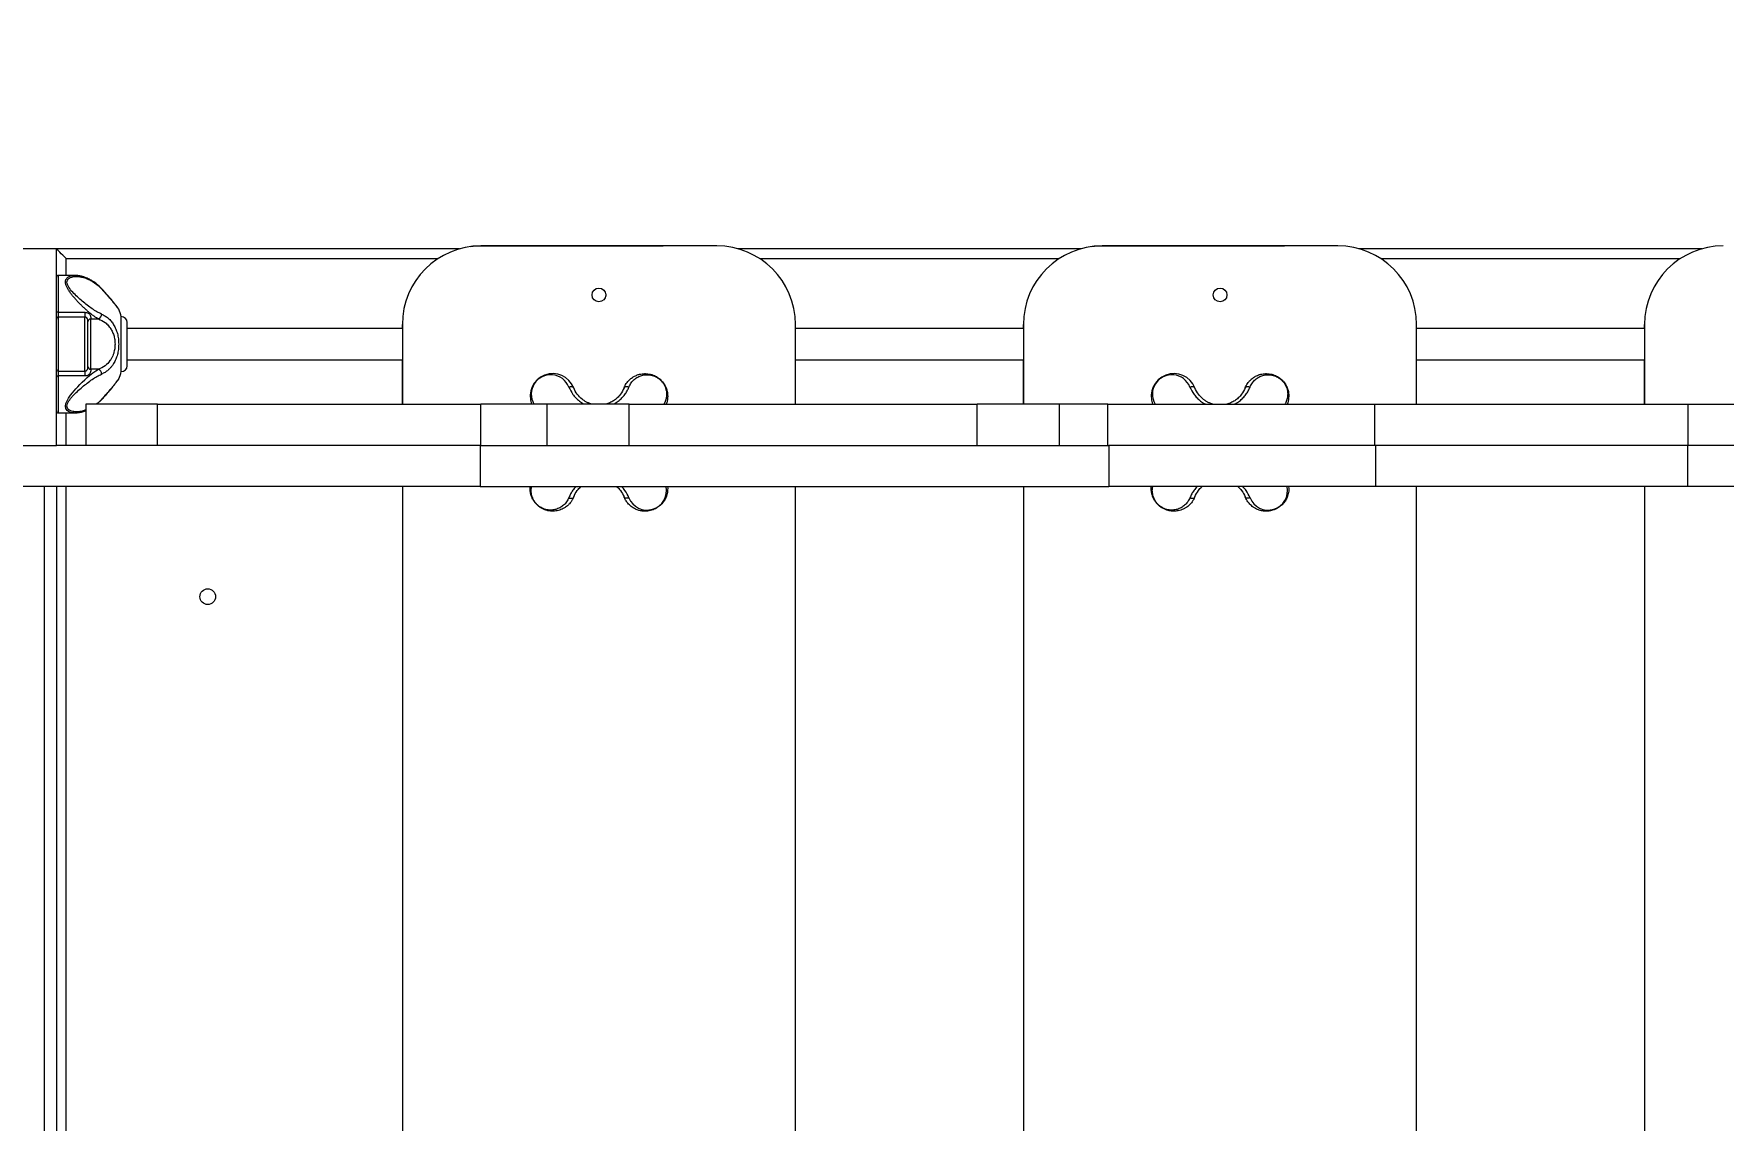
# Model space of a CAD drawing. Header units: millimetres. Extents: x -7233 to 5832, y -5390 to 5836.
# Drawn here: x -1500 to -641, y 1383 to 1935 of the extents above; entities that cross this region are included whole.
import ezdxf

# ---------------------------------------------------------------- set-up
doc = ezdxf.new("R2010")
doc.units = ezdxf.units.MM
for name, color, linetype in [('DIKOM_ОБЪЕКТ', 7, 'Continuous'), ('DIKOM_РАЗМЕР_ЗОНА', 7, 'Continuous'), ('DIKOM_РАЗМЕР_ОБЪЕКТА', 7, 'Continuous')]:
    doc.layers.add(name, color=color, linetype=linetype)
doc.styles.add('style1', font='arial.ttf', dxfattribs={"width": 0.8})
doc.dimstyles.new('1-50', dxfattribs={"dimtxt": 300, "dimasz": 200, "dimexe": 100, "dimexo": 0, "dimgap": 100, "dimtad": 1, "dimtxsty": 'style1', "dimcen": 200, "dimclrd": 7, "dimclre": 7, "dimclrt": 7, "dimadec": 1, "dimazin": 2, "dimtfac": 1, "dimtmove": 0, "dimatfit": 2, "dimfxl": 0, "dimlwd": 25, "dimlwe": 18, "dimarcsym": 0})

# ---------------------------------------------------------------- blocks, each defined once
blk = doc.blocks.new('*D10')
at = {"layer": 'Defpoints', "color": 0, "transparency": 16777216}
for p in [(763.38, 3836.42), (-4950.8, -2608), (-1588.62, -2608)]:
    blk.add_point(p, dxfattribs=at)
at = {"layer": 'DIKOM_РАЗМЕР_ОБЪЕКТА', "color": 7, "lineweight": 18, "transparency": 16777216}
for p, q in [((763.38, 3836.42), (-5050.8, 3836.42)), ((-1588.62, -2608), (-5050.8, -2608))]:
    blk.add_line(p, q, dxfattribs=at)
at = {"layer": 'DIKOM_РАЗМЕР_ОБЪЕКТА', "color": 7, "lineweight": 25, "transparency": 16777216}
blk.add_line((-4950.8, 3636.42), (-4950.8, -2408), dxfattribs=at)
at = {"layer": 'DIKOM_РАЗМЕР_ОБЪЕКТА', "color": 7, "transparency": 16777216}
for points in [[(-4984.13, 3636.42), (-4917.47, 3636.42), (-4950.8, 3836.42)], [(-4984.13, -2408), (-4917.47, -2408), (-4950.8, -2608)]]:
    blk.add_solid(points, dxfattribs=at)
at = {"layer": 'DIKOM_РАЗМЕР_ОБЪЕКТА', "color": 7, "transparency": 16777216, "insert": (-5203.97, -74.43), "char_height": 300, "attachment_point": 5, "rotation": 90, "style": 'style1'}
blk.add_mtext('6400', dxfattribs=at)
blk = doc.blocks.new('*D11')
at = {"layer": 'Defpoints', "color": 0, "transparency": 16777216}
for p in [(426.32, 5836.42), (-6783.01, -4536.26), (4706.95, -4536.26)]:
    blk.add_point(p, dxfattribs=at)
at = {"layer": 'DIKOM_РАЗМЕР_ЗОНА', "color": 7, "lineweight": 18, "transparency": 16777216}
for p, q in [((426.32, 5836.42), (-6883.01, 5836.42)), ((4706.95, -4536.26), (-6883.01, -4536.26))]:
    blk.add_line(p, q, dxfattribs=at)
at = {"layer": 'DIKOM_РАЗМЕР_ЗОНА', "color": 7, "lineweight": 25, "transparency": 16777216}
blk.add_line((-6783.01, 5636.42), (-6783.01, -4336.26), dxfattribs=at)
at = {"layer": 'DIKOM_РАЗМЕР_ЗОНА', "color": 7, "transparency": 16777216}
for points in [[(-6816.34, 5636.42), (-6749.67, 5636.42), (-6783.01, 5836.42)], [(-6816.34, -4336.26), (-6749.67, -4336.26), (-6783.01, -4536.26)]]:
    blk.add_solid(points, dxfattribs=at)
at = {"layer": 'DIKOM_РАЗМЕР_ЗОНА', "color": 7, "transparency": 16777216, "insert": (-7036.28, 116), "char_height": 300, "attachment_point": 5, "rotation": 90, "style": 'style1'}
blk.add_mtext('10350', dxfattribs=at)

msp = doc.modelspace()

# ---------------------------------------------------------------- linework, layer by layer
at = {"layer": 'DIKOM_ОБЪЕКТ', "color": 7, "linetype": 'Continuous', "lineweight": 15}
for p, q in [((-1488.621, 1825.995), (-1588.621, 1825.995)), ((-1283.481, 1825.995), (-1488.621, 1825.995)), ((-1488.621, 1725.995), (-1488.621, 1825.995)), ((-1272.621, 1827.497), (-1179.864, 1827.495)), ((-1152.621, 1827.495), (-1272.621, 1827.495)), ((-967.481, 1825.995), (-1141.769, 1825.995)), ((-956.621, 1827.497), (-863.864, 1827.495)), ((-836.621, 1827.495), (-956.621, 1827.495)), ((-651.481, 1825.995), (-825.769, 1825.995)), ((-1483.621, 1812.493), (-1483.621, 1820.995)), ((-1483.621, 1820.995), (-1294.482, 1820.995)), ((-1130.763, 1820.995), (-978.482, 1820.995)), ((-814.763, 1820.995), (-662.482, 1820.995)), ((-1479.412, 1812.493), (-1487.621, 1812.493)), ((-1487.621, 1793.684), (-1487.621, 1812.493)), ((-1479.408, 1812.493), (-1479.412, 1812.493)), ((-1487.621, 1793.684), (-1474.121, 1793.684)), ((-1487.621, 1791.233), (-1487.621, 1793.684)), ((-1487.621, 1763.753), (-1487.621, 1791.233)), ((-1474.121, 1791.233), (-1487.621, 1791.233)), ((-1474.121, 1793.684), (-1474.121, 1791.233)), ((-1474.121, 1763.753), (-1474.121, 1791.233)), ((-1471.121, 1790.293), (-1467.191, 1790.293)), ((-1471.121, 1764.693), (-1471.121, 1790.293)), ((-1455.621, 1763.493), (-1455.621, 1791.493)), ((-1312.621, 1785.493), (-1452.621, 1785.493)), ((-1312.622, 1785.498), (-1312.622, 1787.498)), ((-1312.621, 1785.498), (-1312.622, 1785.498)), ((-1312.622, 1785.493), (-1312.622, 1785.498)), ((-1312.621, 1787.495), (-1312.621, 1746.995)), ((-1112.621, 1746.995), (-1112.621, 1787.495)), ((-996.621, 1785.493), (-1112.621, 1785.493)), ((-996.622, 1785.498), (-996.621, 1787.498)), ((-996.621, 1785.498), (-996.622, 1785.498)), ((-996.622, 1785.493), (-996.622, 1785.498)), ((-996.621, 1787.495), (-996.621, 1746.995)), ((-796.621, 1746.995), (-796.621, 1787.495)), ((-680.621, 1785.493), (-796.621, 1785.493)), ((-680.622, 1785.498), (-680.621, 1787.498)), ((-680.621, 1785.498), (-680.622, 1785.498)), ((-680.622, 1785.493), (-680.622, 1785.498)), ((-680.621, 1787.495), (-680.621, 1746.995)), ((-1487.621, 1763.753), (-1474.121, 1763.753)), ((-1487.621, 1761.302), (-1487.621, 1763.753)), ((-1474.121, 1763.753), (-1474.121, 1761.302)), ((-1473.172, 1764.075), (-1473.067, 1764.176)), ((-1467.191, 1764.693), (-1471.121, 1764.693)), ((-1452.621, 1769.493), (-1312.622, 1769.493)), ((-1312.621, 1769.498), (-1312.622, 1769.498)), ((-1312.622, 1746.995), (-1312.622, 1769.498)), ((-1112.621, 1769.493), (-996.622, 1769.493)), ((-996.623, 1746.995), (-996.622, 1769.498)), ((-996.621, 1769.498), (-996.622, 1769.498)), ((-796.621, 1769.493), (-680.622, 1769.493)), ((-680.623, 1746.995), (-680.622, 1769.498)), ((-680.621, 1769.498), (-680.622, 1769.498)), ((-1474.121, 1761.302), (-1487.621, 1761.302)), ((-1487.621, 1742.493), (-1487.621, 1761.302)), ((-1473.645, 1746.995), (-1473.645, 1725.995)), ((-1437.137, 1746.995), (-1473.645, 1746.995)), ((-1468.045, 1746.995), (-1465.745, 1749.13)), ((-1437.137, 1725.995), (-1437.137, 1746.995)), ((-1437.137, 1746.995), (-1272.641, 1746.995)), ((-1272.641, 1725.995), (-1272.641, 1746.995)), ((-1239.012, 1746.995), (-1272.641, 1746.995)), ((-1239.012, 1725.995), (-1239.012, 1746.995)), ((-1197.287, 1746.995), (-1239.012, 1746.995)), ((-1197.287, 1725.995), (-1197.287, 1746.995)), ((-1197.287, 1746.995), (-1020.157, 1746.995)), ((-1020.157, 1725.995), (-1020.157, 1746.995)), ((-978.352, 1746.995), (-1020.157, 1746.995)), ((-978.352, 1725.995), (-978.352, 1746.995)), ((-953.66, 1746.995), (-978.352, 1746.995)), ((-953.66, 1725.995), (-953.66, 1746.995)), ((-953.66, 1746.995), (-817.875, 1746.995)), ((-817.875, 1725.995), (-817.875, 1746.995)), ((-817.875, 1746.995), (-658.38, 1746.995)), ((-658.38, 1725.995), (-658.38, 1746.995)), ((-658.38, 1746.995), (-498.637, 1746.995)), ((-1487.621, 1742.493), (-1479.406, 1742.493)), ((-1483.621, 1725.995), (-1483.621, 1742.493)), ((-1588.621, 1725.995), (-1488.621, 1725.995)), ((-1272.972, 1725.995), (-1488.621, 1725.995)), ((-1272.972, 1725.995), (-1272.972, 1704.995)), ((-1272.972, 1725.995), (-953.193, 1725.995)), ((-953.193, 1725.995), (-953.193, 1704.995)), ((-817.476, 1725.995), (-953.193, 1725.995)), ((-817.476, 1725.995), (-817.476, 1704.995)), ((-658.779, 1725.995), (-817.476, 1725.995)), ((-658.779, 1725.995), (-658.779, 1704.995)), ((-522.994, 1725.995), (-658.779, 1725.995)), ((-1272.972, 1704.995), (-1532.114, 1704.995)), ((-1494.621, 1046.995), (-1494.621, 1704.995)), ((-1488.621, 1704.995), (-1488.621, 1046.995)), ((-1483.621, 1046.995), (-1483.621, 1704.995)), ((-1312.621, 1704.995), (-1312.621, 1046.995)), ((-1272.972, 1704.995), (-953.193, 1704.995)), ((-1177.771, 1704.995), (-1177.623, 1703.995)), ((-1112.621, 1046.995), (-1112.621, 1704.995)), ((-996.621, 1704.995), (-996.621, 1046.995)), ((-817.476, 1704.995), (-953.193, 1704.995)), ((-861.771, 1704.995), (-861.623, 1703.995)), ((-658.779, 1704.995), (-817.476, 1704.995)), ((-796.621, 1046.995), (-796.621, 1704.995)), ((-680.621, 1704.995), (-680.621, 1046.995)), ((-522.994, 1704.995), (-658.779, 1704.995))]:
    msp.add_line(p, q, dxfattribs=at)
at = {"layer": 'DIKOM_ОБЪЕКТ', "color": 7, "linetype": 'Continuous', "lineweight": 15, "flags": 128}
for points in [[(-1483.621, 1820.995), (-1484.489, 1821.863), (-1485.331, 1822.705), (-1486.121, 1823.495), (-1486.835, 1824.209), (-1487.451, 1824.825), (-1487.951, 1825.325), (-1488.319, 1825.693), (-1488.545, 1825.919), (-1488.621, 1825.995)], [(-1277.856, 1827.153), (-1276.541, 1827.304), (-1272.621, 1827.497)], [(-961.856, 1827.153), (-960.541, 1827.304), (-956.621, 1827.497)], [(-1465.694, 1805.64), (-1465.701, 1805.786), (-1465.746, 1805.857)], [(-1209.145, 1802.901), (-1209.121, 1802.495), (-1209.17, 1801.914)], [(-893.145, 1802.901), (-893.121, 1802.495), (-893.17, 1801.914)], [(-1487.621, 1793.684), (-1487.816, 1793.697), (-1488.003, 1793.733), (-1488.176, 1793.791), (-1488.328, 1793.87), (-1488.452, 1793.967), (-1488.545, 1794.077), (-1488.602, 1794.196), (-1488.621, 1794.32)], [(-1479.359, 1742.509), (-1480.344, 1742.546), (-1481.367, 1742.75), (-1482.429, 1743.194), (-1483.205, 1743.795), (-1483.789, 1744.695), (-1484.003, 1745.862), (-1483.789, 1747.226), (-1483.544, 1747.927), (-1483.205, 1748.678), (-1482.427, 1750.042), (-1481.363, 1751.583), (-1480.498, 1752.699), (-1479.597, 1753.781), (-1478.699, 1754.805), (-1477.767, 1755.821), (-1476.672, 1756.967), (-1475.443, 1758.197), (-1474.217, 1759.367), (-1472.881, 1760.578), (-1471.772, 1761.525), (-1470.141, 1762.813), (-1468.618, 1763.871), (-1467.191, 1764.693), (-1467.191, 1764.693)], [(-1487.621, 1761.302), (-1487.816, 1761.29), (-1488.003, 1761.253), (-1488.176, 1761.195), (-1488.328, 1761.116), (-1488.452, 1761.019), (-1488.545, 1760.91), (-1488.602, 1760.79), (-1488.621, 1760.666)], [(-1227.917, 1755.642), (-1227.531, 1755.787), (-1227.135, 1755.877), (-1226.746, 1755.907), (-1226.379, 1755.877), (-1226.05, 1755.787), (-1225.774, 1755.641), (-1225.562, 1755.446), (-1225.423, 1755.21)], [(-1199.823, 1755.21), (-1199.684, 1755.446), (-1199.472, 1755.641), (-1199.196, 1755.787), (-1198.867, 1755.877), (-1198.5, 1755.907), (-1198.111, 1755.877), (-1197.714, 1755.787), (-1197.329, 1755.642)], [(-911.917, 1755.642), (-911.532, 1755.787), (-911.135, 1755.877), (-910.745, 1755.907), (-910.379, 1755.877), (-910.05, 1755.787), (-909.774, 1755.641), (-909.562, 1755.446), (-909.423, 1755.21)], [(-883.823, 1755.21), (-883.684, 1755.446), (-883.472, 1755.641), (-883.196, 1755.787), (-882.867, 1755.877), (-882.5, 1755.907), (-882.111, 1755.877), (-881.714, 1755.787), (-881.329, 1755.642)], [(-1465.694, 1749.346), (-1465.701, 1749.2), (-1465.746, 1749.13)], [(-1227.917, 1699.348), (-1227.531, 1699.202), (-1227.135, 1699.112), (-1226.746, 1699.082), (-1226.379, 1699.113), (-1226.05, 1699.203), (-1225.774, 1699.348), (-1225.562, 1699.543), (-1225.423, 1699.78)], [(-1197.329, 1699.348), (-1197.714, 1699.202), (-1198.111, 1699.112), (-1198.5, 1699.082), (-1198.867, 1699.113), (-1199.196, 1699.203), (-1199.472, 1699.348), (-1199.684, 1699.543), (-1199.823, 1699.78)], [(-911.917, 1699.348), (-911.532, 1699.202), (-911.135, 1699.112), (-910.745, 1699.082), (-910.379, 1699.113), (-910.05, 1699.203), (-909.774, 1699.348), (-909.562, 1699.543), (-909.423, 1699.78)], [(-881.329, 1699.348), (-881.714, 1699.202), (-882.111, 1699.112), (-882.5, 1699.082), (-882.867, 1699.113), (-883.196, 1699.203), (-883.472, 1699.348), (-883.684, 1699.543), (-883.823, 1699.78)]]:
    msp.add_lwpolyline(points, dxfattribs=at)
at = {"layer": 'DIKOM_ОБЪЕКТ', "color": 7, "linetype": 'Continuous', "lineweight": 15}
for centre, radius in [((-1212.621, 1802.495), 3.5), ((-896.621, 1802.495), 3.5), ((-1411.621, 1648.995), 4)]:
    msp.add_circle(centre, radius, dxfattribs=at)
for centre, radius, start, end in [((-1272.621, 1787.495), 40, 90, 180), ((-1152.621, 1787.495), 40, 0, 90), ((-956.621, 1787.495), 40, 90, 180), ((-836.621, 1787.495), 40, 0, 90), ((-640.621, 1787.495), 40, 90, 180), ((-1487.621, 1811.493), 1, 90, 180), ((-1487.621, 1790.233), 0.999, 89.96528, 179.957833), ((-1474.121, 1789.751), 1.5, 0, 45.135341), ((-1471.171, 1788.844), 1.451, 88.012797, 177.857558), ((-1468.204, 1792.598), 2.517, 293.718783, 4.322092), ((-1501.865, 1777.493), 48.317, 16.843245, 21.538333), ((-1455.621, 1788.493), 3, 0, 90), ((-1487.621, 1764.753), 0.999, 180.042167, 270.03472), ((-1474.121, 1765.235), 1.5, 314.829325, 0), ((-1471.171, 1766.143), 1.451, 182.142937, 271.986708), ((-1468.204, 1762.389), 2.517, 355.677908, 66.281217), ((-1501.865, 1777.493), 48.317, 338.461252, 343.156755), ((-1455.621, 1766.493), 3, 270, 0), ((-1236.12, 1751.002), 11.495, 21.474764, 200.399558), ((-920.121, 1751.002), 11.495, 21.474764, 200.399558), ((-1237.13, 1752.034), 9.894, 21.388025, 210.617267), ((-921.13, 1752.034), 9.894, 21.388025, 210.617267), ((-1487.621, 1743.493), 1, 180, 270), ((-1188.124, 1702.941), 9.881, 201.322296, 11.99801), ((-872.124, 1702.941), 9.882, 201.322699, 11.997407)]:
    msp.add_arc(centre, radius, start, end, dxfattribs=at)
for points, knots in [([(-1467.191, 1790.293), (-1467.537, 1790.479), (-1468.251, 1790.863), (-1469.37, 1791.604), (-1470.553, 1792.471), (-1471.716, 1793.403), (-1472.951, 1794.459), (-1474.182, 1795.576), (-1475.456, 1796.793), (-1476.729, 1798.066), (-1477.946, 1799.346), (-1479.173, 1800.701), (-1480.3, 1802.028), (-1481.432, 1803.468), (-1482.414, 1804.878), (-1483.262, 1806.343), (-1483.852, 1807.775), (-1484.078, 1809.159), (-1483.891, 1810.137), (-1483.552, 1810.782), (-1483.124, 1811.318), (-1482.412, 1811.855), (-1481.475, 1812.239), (-1480.507, 1812.433), (-1479.837, 1812.502), (-1479.456, 1812.487), (-1479.384, 1812.485)], [0, 0, 0, 0, 0.0443831, 0.0918031, 0.1357808, 0.1837959, 0.2255583, 0.2753181, 0.3213865, 0.3670953, 0.4169088, 0.4580939, 0.5074309, 0.5502345, 0.5993369, 0.6422718, 0.6884422, 0.7346686, 0.7808557, 0.8033529, 0.8270817, 0.8700984, 0.9193117, 0.9557017, 0.9917463, 1, 1, 1, 1]), ([(-1465.694, 1792.787), (-1466.451, 1793.145), (-1467.968, 1793.861), (-1470.422, 1795.448), (-1472.932, 1797.274), (-1475.46, 1799.309), (-1477.964, 1801.51), (-1480.35, 1803.86), (-1482.112, 1805.988), (-1483.049, 1807.76), (-1483.319, 1809.032), (-1483.053, 1810.124), (-1482.445, 1810.812), (-1481.746, 1811.258), (-1481.07, 1811.546), (-1480.09, 1811.81), (-1478.767, 1811.954), (-1477.129, 1811.88), (-1475.164, 1811.532), (-1472.907, 1810.798), (-1470.407, 1809.53), (-1467.959, 1807.855), (-1466.449, 1806.379), (-1465.694, 1805.64)], [0, 0, 0, 0, 0.0624887, 0.1251105, 0.1874651, 0.2499957, 0.3120535, 0.3747124, 0.4372063, 0.468604, 0.5000428, 0.5295641, 0.5628846, 0.5818938, 0.6027721, 0.625731, 0.6661563, 0.7085936, 0.750842, 0.8129774, 0.8754357, 0.9376711, 1, 1, 1, 1]), ([(-1465.745, 1805.856), (-1466.53, 1806.623), (-1467.951, 1808.013), (-1470.016, 1809.472), (-1471.642, 1810.415), (-1472.884, 1811.01), (-1474.05, 1811.487), (-1475.462, 1811.952), (-1477.335, 1812.388), (-1478.665, 1812.455), (-1479.407, 1812.493)], [0, 0, 0, 0, 0.189102, 0.3425305, 0.4621986, 0.5463407, 0.6123289, 0.7079703, 0.8371358, 1, 1, 1, 1]), ([(-1457.21, 1795.731), (-1457.244, 1795.776), (-1457.313, 1795.866), (-1457.837, 1796.552), (-1458.635, 1797.579), (-1459.698, 1798.917), (-1460.977, 1800.478), (-1462.902, 1802.762), (-1464.608, 1804.619), (-1465.745, 1805.856)], [0, 0, 0, 0, 0.1243916, 0.2484755, 0.3731628, 0.4982779, 0.6239731, 0.7494009, 1, 1, 1, 1]), ([(-1465.694, 1805.64), (-1464.528, 1804.371), (-1462.767, 1802.453), (-1460.795, 1800.111), (-1459.482, 1798.508), (-1458.398, 1797.143), (-1457.561, 1796.066), (-1457.072, 1795.426), (-1456.864, 1795.154), (-1456.923, 1795.231), (-1456.924, 1795.232)], [0, 0, 0, 0, 0.2478656, 0.3745967, 0.4975926, 0.62255, 0.7474296, 0.8720055, 0.9970905, 1, 1, 1, 1]), ([(-1474.121, 1793.684), (-1473.81, 1793.66), (-1473.189, 1793.613), (-1472.378, 1793.249), (-1471.759, 1792.74), (-1471.257, 1791.97), (-1471.135, 1791.242), (-1471.12, 1790.653), (-1471.12, 1790.413), (-1471.121, 1790.293)], [0, 0, 0, 0, 0.1253501, 0.2506793, 0.3709618, 0.500956, 0.7497437, 0.8748399, 1, 1, 1, 1]), ([(-1473.068, 1790.81), (-1473.101, 1790.845), (-1473.187, 1790.934), (-1473.404, 1791.074), (-1473.674, 1791.178), (-1473.928, 1791.226), (-1474.057, 1791.231), (-1474.121, 1791.233)], [0, 0, 0, 0, 0.1692272, 0.436619, 0.7265106, 0.8636485, 1, 1, 1, 1]), ([(-1472.987, 1790.732), (-1472.987, 1790.732), (-1472.998, 1790.757), (-1473.033, 1790.784), (-1473.068, 1790.81)], [0, 0, 0, 0, 0.0071928, 1, 1, 1, 1]), ([(-1472.621, 1777.493), (-1472.621, 1778.472), (-1472.621, 1780.46), (-1472.621, 1783.283), (-1472.621, 1785.756), (-1472.621, 1787.73), (-1472.621, 1789.072), (-1472.621, 1789.746), (-1472.621, 1789.679), (-1472.621, 1789.659)], [0, 0, 0, 0, 0.1525539, 0.3097344, 0.4669167, 0.6194706, 0.7720244, 0.9292058, 1, 1, 1, 1]), ([(-1467.191, 1790.293), (-1466.035, 1789.773), (-1464.521, 1789.092), (-1462.915, 1787.714), (-1462.078, 1786.848), (-1461.156, 1785.678), (-1460.23, 1784.131), (-1459.416, 1782.082), (-1458.883, 1779.851), (-1458.814, 1778.273), (-1458.781, 1777.493)], [0, 0, 0, 0, 0.2643451, 0.3459578, 0.424521, 0.5002346, 0.6286708, 0.75049, 0.8766637, 1, 1, 1, 1]), ([(-1465.694, 1792.787), (-1465.098, 1792.509), (-1463.907, 1791.951), (-1462.255, 1790.733), (-1460.761, 1789.229), (-1459.446, 1787.388), (-1458.367, 1785.269), (-1457.551, 1782.845), (-1457.02, 1780.233), (-1456.953, 1778.401), (-1456.92, 1777.493)], [0, 0, 0, 0, 0.1251316, 0.2502598, 0.3787918, 0.5003515, 0.6280756, 0.7504612, 0.8762802, 1, 1, 1, 1]), ([(-1456.92, 1795.227), (-1456.959, 1795.315), (-1457.037, 1795.494), (-1457.152, 1795.651), (-1457.21, 1795.732)], [0, 0, 0, 0, 0.4918221, 1, 1, 1, 1]), ([(-1452.621, 1777.493), (-1452.621, 1778.164), (-1452.621, 1779.546), (-1452.621, 1781.596), (-1452.621, 1783.568), (-1452.621, 1785.326), (-1452.621, 1786.757), (-1452.621, 1787.772), (-1452.621, 1788.384), (-1452.621, 1788.457), (-1452.621, 1788.493)], [0, 0, 0, 0, 0.1165156, 0.240011, 0.3686404, 0.4999999, 0.6313594, 0.7599886, 0.883484, 1, 1, 1, 1]), ([(-1472.621, 1765.328), (-1472.621, 1765.307), (-1472.621, 1765.24), (-1472.621, 1765.915), (-1472.621, 1767.257), (-1472.621, 1769.23), (-1472.621, 1771.703), (-1472.621, 1774.527), (-1472.621, 1776.514), (-1472.621, 1777.493)], [0, 0, 0, 0, 0.0707941, 0.2279753, 0.380529, 0.5330837, 0.6902645, 0.8474462, 1, 1, 1, 1]), ([(-1458.781, 1777.493), (-1458.813, 1776.708), (-1458.862, 1775.525), (-1459.161, 1773.999), (-1459.49, 1772.784), (-1459.958, 1771.523), (-1460.588, 1770.244), (-1461.774, 1768.385), (-1463.87, 1766.202), (-1466.042, 1765.215), (-1467.191, 1764.693)], [0, 0, 0, 0, 0.1240349, 0.1870688, 0.2511466, 0.3318809, 0.4153261, 0.5019648, 0.7365315, 1, 1, 1, 1]), ([(-1456.92, 1777.493), (-1456.952, 1776.582), (-1457, 1775.21), (-1457.295, 1773.434), (-1457.686, 1771.726), (-1458.375, 1769.7), (-1459.336, 1767.815), (-1460.325, 1766.358), (-1461.26, 1765.244), (-1462.436, 1764.123), (-1463.898, 1763.042), (-1465.083, 1762.486), (-1465.694, 1762.199)], [0, 0, 0, 0, 0.1240516, 0.1867442, 0.250384, 0.3728903, 0.5007636, 0.5811911, 0.6645234, 0.7511624, 0.8716279, 1, 1, 1, 1]), ([(-1452.621, 1766.493), (-1452.621, 1766.529), (-1452.621, 1766.602), (-1452.621, 1767.214), (-1452.621, 1768.229), (-1452.621, 1769.66), (-1452.621, 1771.419), (-1452.621, 1773.39), (-1452.621, 1775.44), (-1452.621, 1776.822), (-1452.621, 1777.493)], [0, 0, 0, 0, 0.1165158, 0.2400111, 0.3686409, 0.4999991, 0.6313584, 0.7599877, 0.8834829, 1, 1, 1, 1]), ([(-1473.645, 1744.023), (-1474.251, 1743.807), (-1475.695, 1743.293), (-1477.962, 1743.005), (-1479.986, 1743.115), (-1481.425, 1743.552), (-1482.223, 1744.007), (-1482.723, 1744.489), (-1483.107, 1745.074), (-1483.319, 1745.969), (-1483.042, 1747.243), (-1482.335, 1748.574), (-1481.386, 1749.87), (-1479.943, 1751.529), (-1477.94, 1753.497), (-1475.44, 1755.695), (-1472.907, 1757.731), (-1470.407, 1759.548), (-1467.959, 1761.13), (-1466.449, 1761.842), (-1465.694, 1762.199)], [0, 0, 0, 0, 0.0565179, 0.1345699, 0.2133781, 0.2555894, 0.2922132, 0.3140161, 0.3342042, 0.3713494, 0.4108502, 0.4503837, 0.4898272, 0.529381, 0.6078651, 0.6866264, 0.764776, 0.8433317, 0.9216074, 1, 1, 1, 1]), ([(-1471.121, 1764.693), (-1471.117, 1764.441), (-1471.109, 1763.937), (-1471.257, 1763.013), (-1471.76, 1762.246), (-1472.379, 1761.737), (-1473.189, 1761.374), (-1473.81, 1761.326), (-1474.121, 1761.302)], [0, 0, 0, 0, 0.250304, 0.4993375, 0.6292286, 0.7494531, 0.8744384, 1, 1, 1, 1]), ([(-1474.121, 1763.753), (-1474.056, 1763.755), (-1473.927, 1763.76), (-1473.673, 1763.808), (-1473.397, 1763.913), (-1473.245, 1764.022), (-1473.172, 1764.075)], [0, 0, 0, 0, 0.1643045, 0.3297444, 0.6794072, 1, 1, 1, 1]), ([(-1199.823, 1755.21), (-1199.661, 1755.585), (-1199.327, 1756.361), (-1198.668, 1757.448), (-1197.987, 1758.348), (-1197.314, 1759.081), (-1196.68, 1759.679), (-1195.952, 1760.264), (-1195.214, 1760.763), (-1194.412, 1761.219), (-1193.566, 1761.618), (-1192.693, 1761.939), (-1191.734, 1762.209), (-1190.706, 1762.407), (-1189.508, 1762.509), (-1188.278, 1762.486), (-1187.009, 1762.325), (-1185.709, 1762.004), (-1184.498, 1761.549), (-1183.404, 1760.993), (-1182.093, 1760.155), (-1180.859, 1759.065), (-1179.833, 1757.808), (-1179.195, 1756.836), (-1178.669, 1755.829), (-1178.133, 1754.504), (-1177.707, 1752.86), (-1177.651, 1751.615), (-1177.623, 1750.995)], [0, 0, 0, 0, 0.0390527, 0.0806738, 0.1248929, 0.1523658, 0.1823173, 0.214751, 0.2496675, 0.2759193, 0.3122218, 0.3487694, 0.3744232, 0.4175258, 0.4584553, 0.4985772, 0.5417456, 0.5835364, 0.6240381, 0.6565952, 0.6867221, 0.7493475, 0.7799568, 0.8122342, 0.842267, 0.875051, 0.9377587, 1, 1, 1, 1]), ([(-883.823, 1755.21), (-883.661, 1755.585), (-883.327, 1756.361), (-882.668, 1757.448), (-881.987, 1758.348), (-881.314, 1759.081), (-880.68, 1759.679), (-879.952, 1760.264), (-879.214, 1760.763), (-878.412, 1761.219), (-877.566, 1761.618), (-876.693, 1761.939), (-875.734, 1762.209), (-874.706, 1762.407), (-873.508, 1762.509), (-872.278, 1762.486), (-871.009, 1762.325), (-869.709, 1762.004), (-868.498, 1761.549), (-867.404, 1760.993), (-866.093, 1760.155), (-864.859, 1759.065), (-863.833, 1757.808), (-863.195, 1756.836), (-862.669, 1755.829), (-862.133, 1754.504), (-861.707, 1752.86), (-861.651, 1751.615), (-861.623, 1750.995)], [0, 0, 0, 0, 0.0390537, 0.0806736, 0.1248927, 0.1523657, 0.1823171, 0.2147508, 0.2496673, 0.2759191, 0.3122217, 0.3487693, 0.3744231, 0.4175257, 0.4584552, 0.4985771, 0.5417455, 0.5835388, 0.624038, 0.6565951, 0.686722, 0.7493474, 0.7799567, 0.8122341, 0.8422669, 0.8750509, 0.9377587, 1, 1, 1, 1]), ([(-1465.745, 1749.13), (-1465.162, 1749.756), (-1463.997, 1751.007), (-1462.397, 1752.83), (-1460.938, 1754.553), (-1459.662, 1756.114), (-1458.602, 1757.449), (-1457.812, 1758.467), (-1457.303, 1759.132), (-1457.245, 1759.209), (-1457.216, 1759.247)], [0, 0, 0, 0, 0.1268576, 0.2534003, 0.3794615, 0.505265, 0.6304475, 0.7556745, 0.8799865, 1, 1, 1, 1]), ([(-1456.924, 1759.754), (-1456.955, 1759.713), (-1457.018, 1759.63), (-1457.546, 1758.94), (-1458.361, 1757.89), (-1459.452, 1756.516), (-1460.763, 1754.911), (-1462.253, 1753.151), (-1463.892, 1751.282), (-1465.087, 1749.998), (-1465.694, 1749.346)], [0, 0, 0, 0, 0.1223059, 0.2473052, 0.3729253, 0.4981482, 0.6236224, 0.7489881, 0.8724199, 1, 1, 1, 1]), ([(-1457.21, 1759.255), (-1457.152, 1759.335), (-1457.037, 1759.492), (-1456.959, 1759.671), (-1456.92, 1759.759)], [0, 0, 0, 0, 0.5081779, 1, 1, 1, 1]), ([(-1227.917, 1755.642), (-1227.315, 1754.374), (-1226.405, 1752.458), (-1224.396, 1750.108), (-1222.566, 1748.529), (-1221.073, 1747.468), (-1220.116, 1747.06), (-1219.964, 1746.995)], [0, 0, 0, 0, 0.3836403, 0.5797908, 0.7701599, 0.9635645, 1, 1, 1, 1]), ([(-1216.277, 1746.995), (-1216.603, 1747.09), (-1217.404, 1747.324), (-1218.61, 1747.84), (-1219.886, 1748.537), (-1221.74, 1749.83), (-1223.917, 1752.053), (-1224.902, 1754.118), (-1225.423, 1755.21)], [0, 0, 0, 0, 0.0690681, 0.1694263, 0.2731623, 0.380869, 0.6725032, 1, 1, 1, 1]), ([(-1199.823, 1755.21), (-1200.344, 1754.109), (-1201.026, 1752.668), (-1202.408, 1751.01), (-1203.277, 1750.132), (-1204.448, 1749.141), (-1206.007, 1748.14), (-1207.677, 1747.336), (-1208.776, 1747.079), (-1209.138, 1746.995)], [0, 0, 0, 0, 0.3262879, 0.4270102, 0.523961, 0.6173914, 0.7759007, 0.9262454, 1, 1, 1, 1]), ([(-1205.271, 1746.995), (-1205.149, 1747.046), (-1204.217, 1747.44), (-1202.731, 1748.492), (-1200.88, 1750.071), (-1199.389, 1751.838), (-1198.173, 1753.705), (-1197.613, 1754.989), (-1197.329, 1755.642)], [0, 0, 0, 0, 0.0293526, 0.2231846, 0.4174064, 0.611458, 0.8025174, 1, 1, 1, 1]), ([(-1197.329, 1755.642), (-1196.971, 1756.382), (-1196.255, 1757.865), (-1194.667, 1759.541), (-1192.842, 1760.81), (-1190.807, 1761.628), (-1188.607, 1761.993), (-1186.615, 1761.871), (-1184.952, 1761.436), (-1183.849, 1760.98), (-1182.973, 1760.498), (-1182.091, 1759.914), (-1181.036, 1759.018), (-1179.972, 1757.745), (-1179.19, 1756.413), (-1178.666, 1755.117), (-1178.244, 1753.459), (-1178.118, 1751.487), (-1178.519, 1749.306), (-1179.029, 1747.792), (-1179.529, 1747.094), (-1179.6, 1746.995)], [0, 0, 0, 0, 0.0758854, 0.151932, 0.2276543, 0.3035911, 0.3789531, 0.4550461, 0.4958012, 0.531163, 0.5522146, 0.5717065, 0.6075717, 0.6457117, 0.6838825, 0.7219667, 0.7601574, 0.8359372, 0.9119829, 0.9874401, 1, 1, 1, 1]), ([(-911.917, 1755.642), (-911.315, 1754.374), (-910.405, 1752.458), (-908.396, 1750.108), (-906.566, 1748.529), (-905.073, 1747.468), (-904.116, 1747.06), (-903.964, 1746.995)], [0, 0, 0, 0, 0.3836403, 0.5797908, 0.7701599, 0.9635645, 1, 1, 1, 1]), ([(-900.277, 1746.995), (-900.603, 1747.09), (-901.404, 1747.324), (-902.61, 1747.84), (-903.886, 1748.537), (-905.74, 1749.83), (-907.917, 1752.053), (-908.902, 1754.118), (-909.423, 1755.21)], [0, 0, 0, 0, 0.0690609, 0.1694259, 0.273162, 0.3808687, 0.6725031, 1, 1, 1, 1]), ([(-883.823, 1755.21), (-884.344, 1754.109), (-885.026, 1752.668), (-886.408, 1751.01), (-887.277, 1750.132), (-888.448, 1749.141), (-890.007, 1748.14), (-891.677, 1747.336), (-892.776, 1747.079), (-893.138, 1746.995)], [0, 0, 0, 0, 0.3262879, 0.4270102, 0.523961, 0.6173914, 0.7759007, 0.9262454, 1, 1, 1, 1]), ([(-889.271, 1746.995), (-889.149, 1747.046), (-888.217, 1747.44), (-886.731, 1748.492), (-884.88, 1750.071), (-883.389, 1751.838), (-882.173, 1753.705), (-881.613, 1754.989), (-881.329, 1755.642)], [0, 0, 0, 0, 0.0293455, 0.2231789, 0.4174021, 0.6114552, 0.8025159, 1, 1, 1, 1]), ([(-881.329, 1755.642), (-880.971, 1756.382), (-880.255, 1757.865), (-878.667, 1759.541), (-876.842, 1760.81), (-874.807, 1761.628), (-872.607, 1761.993), (-870.615, 1761.871), (-868.952, 1761.436), (-867.849, 1760.98), (-866.973, 1760.498), (-866.091, 1759.914), (-865.036, 1759.018), (-863.972, 1757.745), (-863.19, 1756.413), (-862.666, 1755.117), (-862.244, 1753.459), (-862.118, 1751.487), (-862.519, 1749.306), (-863.029, 1747.792), (-863.529, 1747.094), (-863.6, 1746.995)], [0, 0, 0, 0, 0.0758853, 0.151932, 0.2276542, 0.3035909, 0.378953, 0.4550459, 0.495801, 0.5311627, 0.5522144, 0.5717084, 0.6075715, 0.6457115, 0.6838822, 0.7219664, 0.7601572, 0.8359369, 0.9119823, 0.9874401, 1, 1, 1, 1]), ([(-1465.694, 1749.346), (-1466.442, 1748.572), (-1467.287, 1747.698), (-1468.207, 1747.067), (-1468.312, 1746.995)], [0, 0, 0, 0, 0.8851258, 1, 1, 1, 1]), ([(-1177.623, 1750.995), (-1177.719, 1749.855), (-1177.82, 1748.654), (-1178.206, 1747.36), (-1178.32, 1747.151), (-1178.405, 1746.995)], [0, 0, 0, 0, 0.8244203, 0.8682808, 1, 1, 1, 1]), ([(-861.623, 1750.995), (-861.719, 1749.855), (-861.82, 1748.654), (-862.206, 1747.36), (-862.32, 1747.151), (-862.405, 1746.995)], [0, 0, 0, 0, 0.8244203, 0.8682808, 1, 1, 1, 1]), ([(-1479.407, 1742.493), (-1478.558, 1742.542), (-1477.092, 1742.628), (-1475.106, 1743.125), (-1474.064, 1743.52), (-1473.645, 1743.679)], [0, 0, 0, 0, 0.4521622, 0.7799595, 1, 1, 1, 1]), ([(-1225.423, 1699.78), (-1225.609, 1699.354), (-1225.993, 1698.472), (-1226.734, 1697.31), (-1227.601, 1696.233), (-1228.533, 1695.323), (-1229.589, 1694.501), (-1230.706, 1693.82), (-1231.923, 1693.263), (-1233.196, 1692.846), (-1234.476, 1692.588), (-1235.831, 1692.473), (-1237.157, 1692.513), (-1238.598, 1692.733), (-1240.008, 1693.134), (-1241.473, 1693.773), (-1242.905, 1694.651), (-1244.289, 1695.829), (-1245.267, 1696.978), (-1245.912, 1697.94), (-1246.448, 1698.883), (-1246.985, 1700.113), (-1247.366, 1701.457), (-1247.569, 1702.701), (-1247.632, 1703.773), (-1247.628, 1704.537), (-1247.58, 1704.932), (-1247.572, 1704.995)], [0, 0, 0, 0, 0.0429604, 0.0888607, 0.1314285, 0.1779048, 0.2183274, 0.2664911, 0.3110841, 0.3553274, 0.4035453, 0.4434092, 0.4911646, 0.5325957, 0.5801237, 0.6216835, 0.6663735, 0.7111172, 0.7558235, 0.7775989, 0.8005681, 0.8422055, 0.8898416, 0.9250639, 0.9599535, 0.9936795, 1, 1, 1, 1]), ([(-1227.917, 1699.348), (-1228.275, 1698.607), (-1228.99, 1697.124), (-1230.578, 1695.449), (-1232.404, 1694.179), (-1234.439, 1693.361), (-1236.639, 1692.996), (-1238.631, 1693.118), (-1240.294, 1693.554), (-1241.397, 1694.009), (-1242.273, 1694.491), (-1243.155, 1695.075), (-1244.21, 1695.971), (-1245.274, 1697.244), (-1246.055, 1698.576), (-1246.58, 1699.872), (-1246.998, 1701.529), (-1247.143, 1703.268), (-1246.89, 1704.493), (-1246.786, 1704.995)], [0, 0, 0, 0, 0.0854068, 0.1709944, 0.2562189, 0.3416813, 0.4264987, 0.5121387, 0.5580095, 0.5978056, 0.6215007, 0.6434383, 0.6838013, 0.726726, 0.7696859, 0.8125483, 0.8555307, 0.9408182, 1, 1, 1, 1]), ([(-1224.181, 1704.995), (-1224.223, 1704.958), (-1224.879, 1704.392), (-1225.837, 1703.14), (-1227.078, 1701.287), (-1227.634, 1700.001), (-1227.917, 1699.348)], [0, 0, 0, 0, 0.0224452, 0.3480572, 0.6686366, 1, 1, 1, 1]), ([(-1225.423, 1699.78), (-1224.905, 1700.882), (-1224.226, 1702.325), (-1222.831, 1703.976), (-1222.215, 1704.632), (-1221.833, 1704.95), (-1221.779, 1704.995)], [0, 0, 0, 0, 0.6043482, 0.7909172, 0.970491, 1, 1, 1, 1]), ([(-1203.589, 1704.995), (-1202.886, 1704.346), (-1201.147, 1702.74), (-1200.317, 1700.885), (-1199.823, 1699.78)], [0, 0, 0, 0, 0.4040306, 1, 1, 1, 1]), ([(-1197.329, 1699.348), (-1197.946, 1700.607), (-1198.878, 1702.511), (-1200.35, 1704.373), (-1201.017, 1704.952), (-1201.066, 1704.995)], [0, 0, 0, 0, 0.6443953, 0.9738665, 1, 1, 1, 1]), ([(-1177.623, 1703.995), (-1177.637, 1703.566), (-1177.663, 1702.722), (-1177.887, 1701.437), (-1178.23, 1700.239), (-1178.674, 1699.151), (-1179.364, 1697.829), (-1180.308, 1696.53), (-1181.479, 1695.373), (-1182.421, 1694.625), (-1183.413, 1693.991), (-1184.508, 1693.436), (-1185.718, 1692.983), (-1187.016, 1692.664), (-1188.174, 1692.516), (-1189.219, 1692.483), (-1190.108, 1692.525), (-1191.017, 1692.64), (-1191.845, 1692.811), (-1192.715, 1693.058), (-1193.585, 1693.379), (-1194.42, 1693.774), (-1195.306, 1694.28), (-1196.194, 1694.896), (-1197.102, 1695.686), (-1198.066, 1696.714), (-1199.032, 1698.024), (-1199.567, 1699.213), (-1199.823, 1699.78)], [0, 0, 0, 0, 0.043165, 0.0849563, 0.1254974, 0.1580523, 0.1878964, 0.2506237, 0.281737, 0.3135606, 0.3437704, 0.3764296, 0.4168615, 0.4585555, 0.5015904, 0.531079, 0.5637654, 0.5928913, 0.6263748, 0.6524815, 0.6884346, 0.7245866, 0.750276, 0.7962938, 0.8378923, 0.8750775, 0.9404473, 1, 1, 1, 1]), ([(-909.423, 1699.78), (-909.609, 1699.354), (-909.993, 1698.472), (-910.734, 1697.31), (-911.601, 1696.233), (-912.533, 1695.323), (-913.589, 1694.501), (-914.706, 1693.82), (-915.923, 1693.263), (-917.196, 1692.846), (-918.476, 1692.588), (-919.831, 1692.473), (-921.157, 1692.513), (-922.598, 1692.733), (-924.008, 1693.134), (-925.473, 1693.773), (-926.905, 1694.651), (-928.289, 1695.829), (-929.267, 1696.978), (-929.912, 1697.94), (-930.448, 1698.883), (-930.985, 1700.113), (-931.366, 1701.457), (-931.569, 1702.701), (-931.632, 1703.773), (-931.628, 1704.537), (-931.58, 1704.932), (-931.572, 1704.995)], [0, 0, 0, 0, 0.0429604, 0.0888595, 0.1314287, 0.1779049, 0.2183276, 0.2664912, 0.3110842, 0.3553276, 0.4035454, 0.4434093, 0.4911647, 0.5325958, 0.5801237, 0.6216836, 0.6663736, 0.7111173, 0.7558235, 0.7775989, 0.8005681, 0.8422056, 0.8898416, 0.9250639, 0.9599535, 0.9936795, 1, 1, 1, 1]), ([(-911.917, 1699.348), (-912.275, 1698.607), (-912.99, 1697.124), (-914.578, 1695.449), (-916.404, 1694.179), (-918.439, 1693.361), (-920.639, 1692.996), (-922.631, 1693.118), (-924.294, 1693.554), (-925.397, 1694.009), (-926.273, 1694.491), (-927.155, 1695.075), (-928.21, 1695.971), (-929.274, 1697.244), (-930.055, 1698.576), (-930.58, 1699.872), (-930.998, 1701.529), (-931.143, 1703.268), (-930.89, 1704.493), (-930.786, 1704.995)], [0, 0, 0, 0, 0.0854068, 0.1709943, 0.2562172, 0.3416814, 0.4264988, 0.5121387, 0.5580072, 0.5978057, 0.6214984, 0.6434384, 0.6838014, 0.7267261, 0.7696859, 0.8125484, 0.8555307, 0.9408183, 1, 1, 1, 1]), ([(-908.181, 1704.995), (-908.224, 1704.958), (-908.879, 1704.392), (-909.837, 1703.14), (-911.078, 1701.287), (-911.634, 1700.001), (-911.917, 1699.348)], [0, 0, 0, 0, 0.0224452, 0.34805, 0.6686361, 1, 1, 1, 1]), ([(-909.423, 1699.78), (-908.905, 1700.882), (-908.226, 1702.325), (-906.831, 1703.976), (-906.215, 1704.632), (-905.833, 1704.95), (-905.779, 1704.995)], [0, 0, 0, 0, 0.6043547, 0.7909167, 0.970491, 1, 1, 1, 1]), ([(-887.589, 1704.995), (-886.886, 1704.346), (-885.146, 1702.74), (-884.317, 1700.885), (-883.823, 1699.78)], [0, 0, 0, 0, 0.4040376, 1, 1, 1, 1]), ([(-881.329, 1699.348), (-881.946, 1700.607), (-882.878, 1702.511), (-884.35, 1704.373), (-885.017, 1704.952), (-885.066, 1704.995)], [0, 0, 0, 0, 0.6443953, 0.9738665, 1, 1, 1, 1]), ([(-861.623, 1703.995), (-861.637, 1703.566), (-861.663, 1702.722), (-861.887, 1701.437), (-862.23, 1700.239), (-862.674, 1699.151), (-863.364, 1697.829), (-864.308, 1696.53), (-865.479, 1695.373), (-866.421, 1694.625), (-867.413, 1693.991), (-868.508, 1693.436), (-869.718, 1692.983), (-871.016, 1692.664), (-872.174, 1692.516), (-873.219, 1692.483), (-874.108, 1692.525), (-875.017, 1692.64), (-875.845, 1692.811), (-876.715, 1693.058), (-877.585, 1693.379), (-878.419, 1693.774), (-879.306, 1694.28), (-880.194, 1694.896), (-881.103, 1695.686), (-882.066, 1696.714), (-883.032, 1698.024), (-883.567, 1699.213), (-883.823, 1699.78)], [0, 0, 0, 0, 0.043165, 0.0849563, 0.1254974, 0.1580513, 0.1878967, 0.250624, 0.2817372, 0.3135608, 0.3437706, 0.3764299, 0.4168617, 0.4585557, 0.5015906, 0.5310792, 0.5637656, 0.5928915, 0.626375, 0.6524817, 0.6884327, 0.7245847, 0.750276, 0.7962938, 0.8378923, 0.8750776, 0.9404473, 1, 1, 1, 1])]:
    msp.add_open_spline(points, degree=3, knots=knots, dxfattribs=at)

# ---------------------------------------------------------------- dimensions: what is measured, and where the dimension line sits
at = {"layer": 'DIKOM_РАЗМЕР_ЗОНА'}
dim = msp.add_linear_dim(base=(-6783.008, -4536.261), p1=(426.323, 5836.418), p2=(4706.948, -4536.261), angle=90, text='10350', dimstyle='1-50', dxfattribs=at)
dim.commit()
dim.dimension.update_dxf_attribs({"geometry": '*D11', "text_midpoint": (-6783.008, 116), "dimtype": 160})
at = {"layer": 'DIKOM_РАЗМЕР_ОБЪЕКТА'}
dim = msp.add_linear_dim(base=(-4950.798, -2607.995), p1=(763.379, 3836.418), p2=(-1588.621, -2607.995), angle=90, text='6400', dimstyle='1-50', dxfattribs=at)
dim.commit()
dim.dimension.update_dxf_attribs({"geometry": '*D10', "text_midpoint": (-4950.798, -74.431), "dimtype": 160})

doc.saveas('drawing.dxf')
